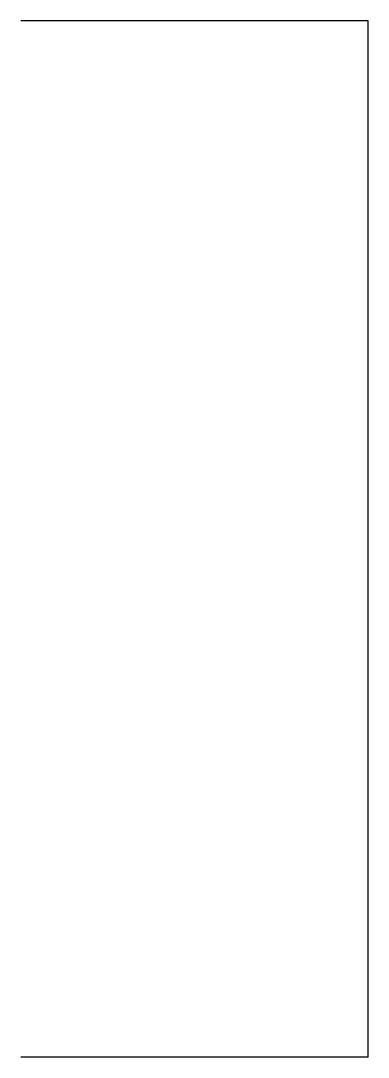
# Model space of a CAD drawing. Extents: x 1489.441 to 1489.477, y 1271.371 to 1271.477.
import ezdxf

# ---------------------------------------------------------------- set-up
doc = ezdxf.new("R2010")
doc.units = 0
doc.header["$LTSCALE"] = 666.666667
doc.header["$MEASUREMENT"] = 0
doc.layers.get('0').update_dxf_attribs({"linetype": 'CONTINUOUS'})

msp = doc.modelspace()

# ---------------------------------------------------------------- linework, layer by layer
for p, q in [((1489.47681, 1271.47681), (1489.44144, 1271.47681)), ((1489.47681, 1271.37134), (1489.47681, 1271.47681)), ((1489.47681, 1271.37134), (1489.44144, 1271.37134))]:
    msp.add_line(p, q)

doc.saveas('drawing.dxf')
